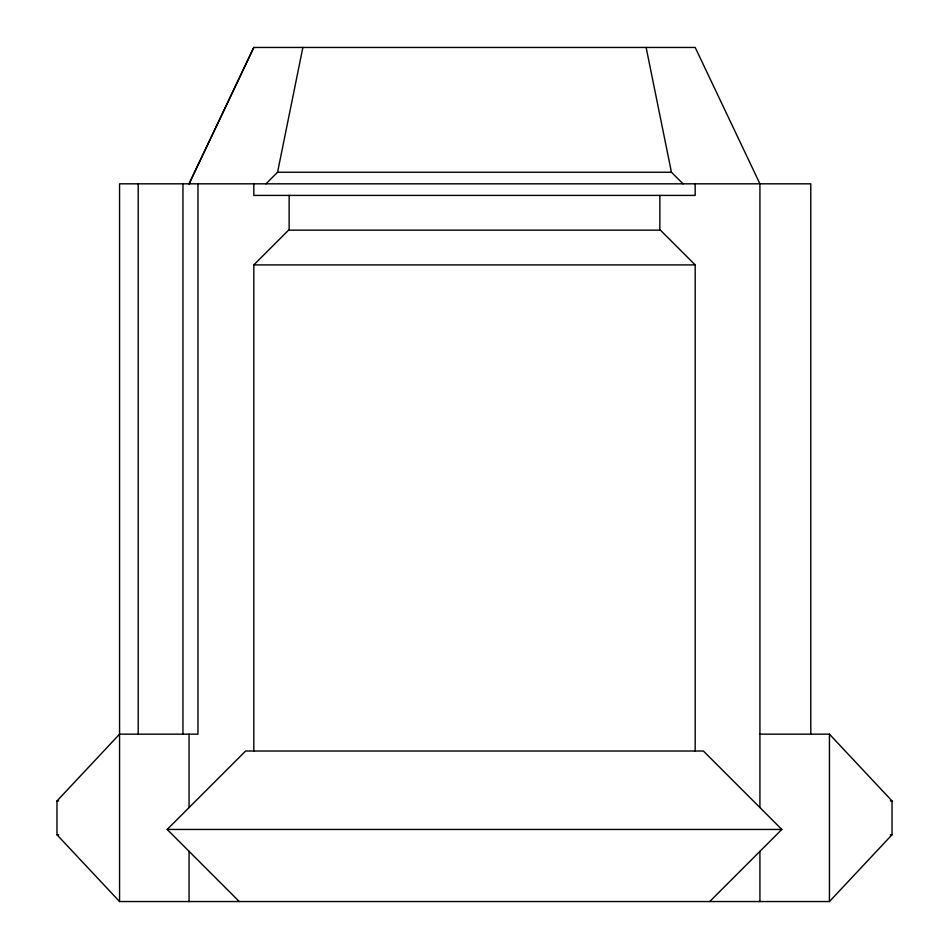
<?xml version="1.0" encoding="UTF-8"?>
<svg xmlns="http://www.w3.org/2000/svg" width="949" height="949" viewBox="0 0 949 949"><rect width="100%" height="100%" fill="white"/><g stroke="black" fill="none" stroke-linecap="round" stroke-linejoin="round"><path stroke-width="1.42" d="M138.21 734.17L138.21 183.821M182.943 734.17L182.943 183.821M197.973 183.821L197.973 734.17L119.562 734.17L56.976 800.956L56.976 834.764L119.562 901.55L829.438 901.55L892.024 834.764L892.024 800.956L829.438 734.17L759.568 734.17M810.79 734.17L810.79 183.821L119.562 183.821L119.562 901.55M829.438 901.55L829.438 734.17M265.969 183.821L277.559 172.243L302.873 47.45M253.81 47.45L189.076 183.821L253.81 47.45L695.19 47.45L759.924 183.821L759.924 807.552M253.81 751.015L253.81 264.913L288.555 230.168L660.433 230.168L695.19 264.913L695.19 751.015M239.29 901.55L167.178 829.45L245.613 751.015L703.387 751.015L781.822 829.45L709.71 901.55M277.559 172.243L671.441 172.243L683.031 183.821M253.81 264.913L695.19 264.913M56.976 800.956L58.672 800.956M890.328 800.956L892.024 800.956M167.178 829.45L781.822 829.45M56.976 834.764L58.672 834.764M890.328 834.764L892.024 834.764M646.127 47.45L671.441 172.243M759.924 851.336L759.924 901.55M695.19 183.821L695.19 195.411L253.81 195.411L253.81 183.821M659.863 195.411L659.863 230.168M289.137 195.411L289.137 230.168M189.076 734.17L189.076 807.552M189.076 851.336L189.076 901.55"/></g></svg>
